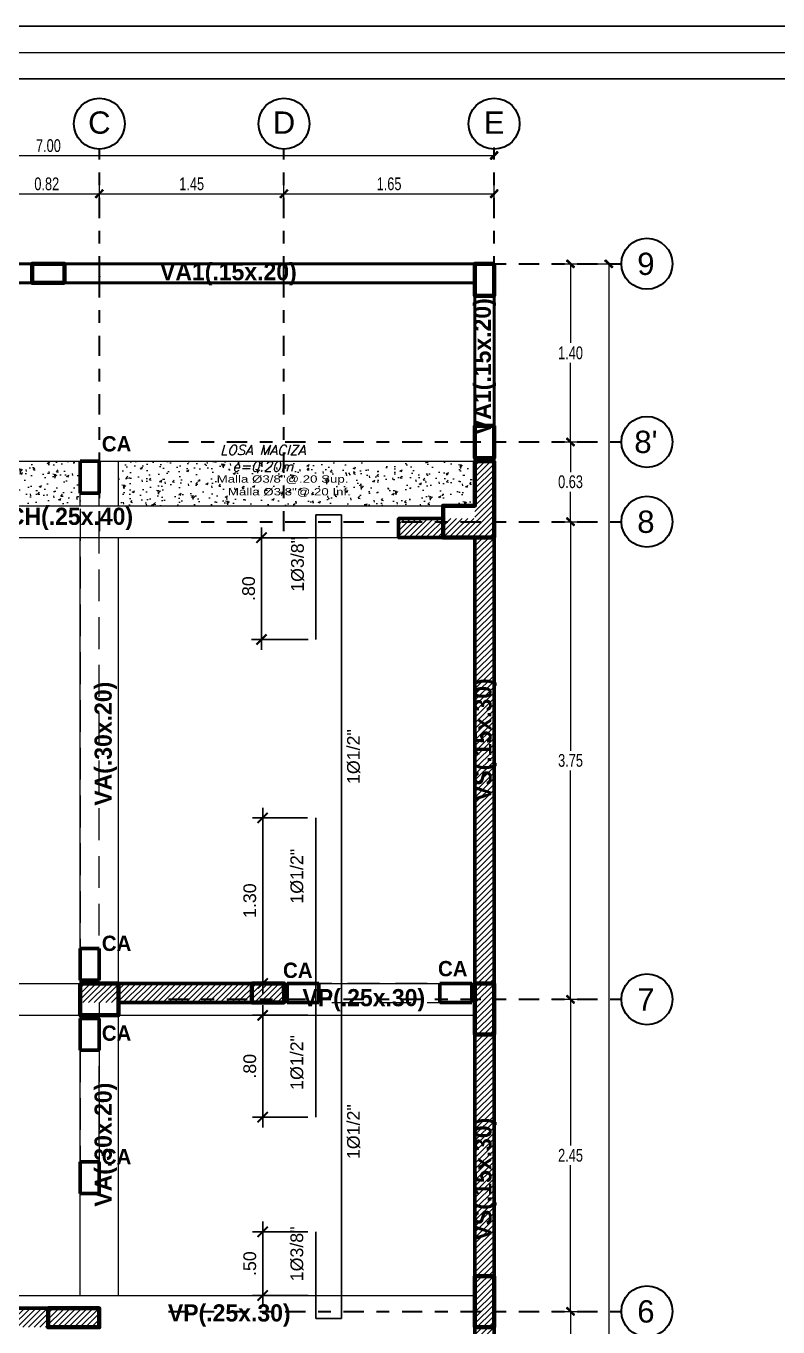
# Model space of a CAD drawing. Header units: millimetres. Extents: x 10559 to 10691, y -16579 to -16550.
# Drawn here: x 10609.84 to 10615.75, y -16560.57 to -16550.35 of the extents above; entities that cross this region are included whole.
import ezdxf
from ezdxf.enums import TextEntityAlignment as Align

# ---------------------------------------------------------------- set-up
doc = ezdxf.new("R2010")
doc.units = ezdxf.units.MM
doc.linetypes.add('HIDDEN', pattern=[0.375, 0.25, -0.125])
doc.linetypes.add('Punto & Rayas', pattern=[0.335139, 0.15875, -0.088194, 0, -0.088194])
for name, color, linetype in [('ACERO VIG.', 4, 'Continuous'), ('COTA', 7, 'Continuous'), ('Nuevo_Estructura - Forjados', 7, 'Continuous'), ('TEXTO ACERO VIG.', 7, 'Continuous')]:
    doc.layers.add(name, color=color, linetype=linetype)
for name, color, linetype, lineweight in [('ACHURADO', 9, 'Continuous', 5), ('COLUMNAS', 3, 'Continuous', 80), ('Muro Alto', 1, 'Continuous', 80), ('P6', 255, 'Continuous', 20), ('Pluma 0.09', 5, 'Continuous', 0), ('TEXTO VIGAS', 3, 'Continuous', 20), ('TEXTOS-CHICOS-03', 8, 'Continuous', 30), ('VIGAS', 1, 'Continuous', 20)]:
    doc.layers.add(name, color=color, linetype=linetype, lineweight=lineweight)
doc.layers.add('Nuevo_Estructura - Forjados_Pluma_Nº__209', color=7, linetype='Continuous', lineweight=30, true_color=0x3e4f7b)
doc.layers.add('Nuevo_Estructura - Forjados_Pluma_Nº__219', color=7, linetype='Continuous', lineweight=13, true_color=0x404b6a)
doc.styles.add('ARIAL', font='arial.ttf')
doc.styles.add('COTAS', font='romans.shx', dxfattribs={"oblique": 15, "height": 0.1})
doc.styles.add('Estilo_Generado_1', font='arial.ttf')
doc.styles.add('Henry', font='GOTHICB.TTF')
doc.styles.add('mahico', font='GOTHIC.TTF', dxfattribs={"width": 0.75})
doc.styles.add('R80-50', font='arial.ttf', dxfattribs={"width": 1.3, "height": 0.08})
doc.styles.get("Standard").update_dxf_attribs({"font": 'arial.ttf'})
doc.dimstyles.new('Copia de 50 P', dxfattribs={"dimtxt": 0.1, "dimasz": 0.01, "dimexe": 0.065, "dimexo": 0.0625, "dimgap": 0.025, "dimtad": 1, "dimtih": 1, "dimtoh": 1, "dimzin": 0, "dimdsep": 46, "dimtxsty": 'mahico', "dimblk": 'pa cotas', "dimcen": 0.09, "dimdle": 0.3, "dimclrd": 256, "dimclre": 256, "dimclrt": 256, "dimadec": 0, "dimazin": 0, "dimtfac": 1, "dimtofl": 0, "dimtmove": 0, "dimatfit": 3, "dimfxl": 0.15, "dimfxlon": 1, "dimtolj": 1, "dimtzin": 0, "dimlwd": 5, "dimlwe": 5, "dimarcsym": 0})
doc.dimstyles.new('COTAS_INT', dxfattribs={"dimtxt": 0.1, "dimasz": 0.08, "dimexe": 0.08, "dimexo": 0.0625, "dimgap": 0.05, "dimtad": 1, "dimzin": 4, "dimdsep": 46, "dimtxsty": 'Standard', "dimblk": 'DIMTICK', "dimcen": 0.09, "dimclrd": 1, "dimclre": 1, "dimclrt": 7, "dimadec": 0, "dimazin": 0, "dimtfac": 1, "dimtofl": 0, "dimtmove": 2, "dimatfit": 3, "dimfxl": 0.08, "dimtolj": 1, "dimtzin": 0, "dimarcsym": 0})
pattern_1 = [(50, (-35.21032, -0.2243), (0.182184669, -0.0159390855), [0.01905, -0.20955]), (355, (-35.21032, -0.2243), (-0.0352434214, 0.1910568452), [0.01524, -0.1676405842]), (100.4514447, (-35.19514, -0.22562), (0.1469412471, 0.1751177519), [0.0161900088, -0.1780902446]), (46.1842, (-35.21032, -0.1735), (0.271079041, -0.042042328), [0.028575, -0.314325]), (96.6355576, (-35.18773, -0.177), (0.237404134, 0.2474261246), [0.024285023, -0.267135608]), (351.1841512, (-35.21032, -0.1735), (0.237404134, 0.2474261246), [0.022859967, -0.251459732]), (21, (-35.18492, -0.1862), (0.1516143913, -0.1022651982), [0.01905, -0.20955]), (326, (-35.18492, -0.1862), (0.0618020283, 0.1841879661), [0.01524, -0.16764]), (71.451445, (-35.17229, -0.19472), (0.2134164193, 0.0819227689), [0.0161900088, -0.1780899376]), (37.5, (-35.210325, -0.224296), (0.00308860325, 0.08455503887), [0, -0.165608, 0, -0.17018, 0, -0.168275]), (7.5, (-35.210325, -0.2243), (0.0668196625, 0.1001805748), [0, -0.097028, 0, -0.161798, 0, -0.064135]), (327.5, (-35.26697, -0.224296), (0.13559059517, -0.005728744), [0, -0.0635, 0, -0.19812, 0, -0.26289]), (317.5, (-35.29237, -0.2243), (0.1481291814, 0.025426491), [0, -0.08255, 0, -0.131572, 0, -0.18669])]

# ---------------------------------------------------------------- blocks, each defined once
blk = doc.blocks.new('DIMTICK')
at = {"color": 2}
for p, q in [((-1, 0), (1, 0)), ((0, 1), (0, -1))]:
    blk.add_line(p, q, dxfattribs=at)
at = {"color": 6, "const_width": 0.2}
blk.add_lwpolyline([(-0.5, 0.5), (0.5, -0.5)], dxfattribs=at)
blk = doc.blocks.new('*D245')
at = {"layer": 'COTA', "color": 1, "lineweight": -2, "transparency": 16777216}
for p, q in [((10612.056, -16556.569), (10611.623, -16556.569)), ((10611.703, -16556.649), (10611.703, -16557.789)), ((10612.057, -16557.869), (10611.623, -16557.869))]:
    blk.add_line(p, q, dxfattribs=at)
at = {"layer": 'Defpoints', "color": 0, "transparency": 16777216}
for p in [(10612.118, -16556.569), (10611.703, -16557.869), (10612.119, -16557.869)]:
    blk.add_point(p, dxfattribs=at)
at = {"layer": 'COTA', "color": 1, "lineweight": -2, "transparency": 16777216, "xscale": 0.08, "yscale": 0.08, "zscale": 0.08}
for p, rotation in [((10611.703, -16556.569), 90), ((10611.703, -16557.869), 270)]:
    blk.add_blockref('DIMTICK', p, dxfattribs=dict(at, rotation=rotation))
at = {"layer": 'COTA', "color": 7, "transparency": 16777216, "insert": (10611.602, -16557.219), "char_height": 0.1, "attachment_point": 5, "rotation": 90}
blk.add_mtext('\\A1;1.30', dxfattribs=at)
blk = doc.blocks.new('*D246')
at = {"layer": 'COTA', "color": 1, "lineweight": -2, "transparency": 16777216}
for p, q in [((10612.057, -16558.119), (10611.623, -16558.119)), ((10611.703, -16558.199), (10611.703, -16558.839)), ((10612.057, -16558.919), (10611.623, -16558.919))]:
    blk.add_line(p, q, dxfattribs=at)
at = {"layer": 'Defpoints', "color": 0, "transparency": 16777216}
for p in [(10612.119, -16558.119), (10611.703, -16558.919), (10612.12, -16558.919)]:
    blk.add_point(p, dxfattribs=at)
at = {"layer": 'COTA', "color": 1, "lineweight": -2, "transparency": 16777216, "xscale": 0.08, "yscale": 0.08, "zscale": 0.08}
for p, rotation in [((10611.703, -16558.119), 90), ((10611.703, -16558.919), 270)]:
    blk.add_blockref('DIMTICK', p, dxfattribs=dict(at, rotation=rotation))
at = {"layer": 'COTA', "color": 7, "transparency": 16777216, "insert": (10611.602, -16558.519), "char_height": 0.1, "attachment_point": 5, "rotation": 90}
blk.add_mtext('\\A1;.80', dxfattribs=at)
blk = doc.blocks.new('*D247')
at = {"layer": 'COTA', "color": 1, "lineweight": -2, "transparency": 16777216}
for p, q in [((10612.058, -16559.819), (10611.623, -16559.819)), ((10611.703, -16559.899), (10611.703, -16560.239)), ((10612.059, -16560.319), (10611.623, -16560.319))]:
    blk.add_line(p, q, dxfattribs=at)
at = {"layer": 'Defpoints', "color": 0, "transparency": 16777216}
for p in [(10612.121, -16559.819), (10611.703, -16560.319), (10612.121, -16560.319)]:
    blk.add_point(p, dxfattribs=at)
at = {"layer": 'COTA', "color": 1, "lineweight": -2, "transparency": 16777216, "xscale": 0.08, "yscale": 0.08, "zscale": 0.08}
for p, rotation in [((10611.703, -16559.819), 90), ((10611.703, -16560.319), 270)]:
    blk.add_blockref('DIMTICK', p, dxfattribs=dict(at, rotation=rotation))
at = {"layer": 'COTA', "color": 7, "transparency": 16777216, "insert": (10611.602, -16560.069), "char_height": 0.1, "attachment_point": 5, "rotation": 90}
blk.add_mtext('\\A1;.50', dxfattribs=at)
blk = doc.blocks.new('*D248')
at = {"layer": 'COTA', "color": 1, "lineweight": -2, "transparency": 16777216}
for p, q in [((10612.059, -16554.369), (10611.614, -16554.369)), ((10611.694, -16554.449), (10611.694, -16555.089)), ((10612.059, -16555.169), (10611.614, -16555.169))]:
    blk.add_line(p, q, dxfattribs=at)
at = {"layer": 'Defpoints', "color": 0, "transparency": 16777216}
for p in [(10612.121, -16554.369), (10611.694, -16555.169), (10612.122, -16555.169)]:
    blk.add_point(p, dxfattribs=at)
at = {"layer": 'COTA', "color": 1, "lineweight": -2, "transparency": 16777216, "xscale": 0.08, "yscale": 0.08, "zscale": 0.08}
for p, rotation in [((10611.694, -16554.369), 90), ((10611.694, -16555.169), 270)]:
    blk.add_blockref('DIMTICK', p, dxfattribs=dict(at, rotation=rotation))
at = {"layer": 'COTA', "color": 7, "transparency": 16777216, "insert": (10611.593, -16554.769), "char_height": 0.1, "attachment_point": 5, "rotation": 90}
blk.add_mtext('\\A1;.80', dxfattribs=at)
blk = doc.blocks.new('HTRHTRHTR')
for p, q in [((4244.53, 437.54), (3391.88, 437.54)), ((4235.83, 428.85), (3400.57, 428.85))]:
    blk.add_line(p, q)
at = {"layer": 'P6', "color": 7}
blk.add_line((3396.22, 433.19), (4240.18, 433.19), dxfattribs=at)
blk = doc.blocks.new('Marcador de red estándar')
at = {"layer": 'Nuevo_Estructura - Forjados_Pluma_Nº__209', "color": 167, "linetype": 'Punto & Rayas', "lineweight": 30, "true_color": 0x3e4f7b}
for p, q in [((7.9, 0), (9.9, 0)), ((9.9, 0), (10.9, 0))]:
    blk.add_line(p, q, dxfattribs=at)
at = {"layer": 'Nuevo_Estructura - Forjados_Pluma_Nº__209', "color": 167, "linetype": 'Continuous', "lineweight": 30, "true_color": 0x3e4f7b}
blk.add_circle((11.1, 0), 0.2, dxfattribs=at)
at = {"layer": 'Nuevo_Estructura - Forjados_Pluma_Nº__209', "color": 167, "linetype": 'Punto & Rayas', "lineweight": 30, "true_color": 0x3e4f7b}
blk.add_point((9.9, 0), dxfattribs=at)
blk.add_point((9.9, 0), dxfattribs=at)
at = {"layer": 'Nuevo_Estructura - Forjados_Pluma_Nº__219', "color": 167, "lineweight": 13, "true_color": 0x404b6a, "style": 'Estilo_Generado_1'}
for tag, p in [('AC_MarkerText_1_0', (-10.973, -0.04)), ('AC_MarkerText_1_1', (11.228, -0.04))]:
    blk.add_attdef(tag, text='', height=0.175, rotation=270, dxfattribs=at).set_placement(p, align=Align.TOP_CENTER)
blk = doc.blocks.new('Marcador de red estándar_2')
at = {"layer": 'Nuevo_Estructura - Forjados_Pluma_Nº__209', "color": 167, "linetype": 'Punto & Rayas', "lineweight": 30, "true_color": 0x3e4f7b}
for p, q in [((-0.942, 0), (-4.5, 0)), ((0.942, 0), (4.5, 0))]:
    blk.add_line(p, q, dxfattribs=at)
at = {"layer": 'Nuevo_Estructura - Forjados_Pluma_Nº__209', "color": 167, "linetype": 'Continuous', "lineweight": 30, "true_color": 0x3e4f7b}
for centre in [(-4.7, 0), (4.7, 0)]:
    blk.add_circle(centre, 0.2, dxfattribs=at)
at = {"layer": 'Nuevo_Estructura - Forjados_Pluma_Nº__209', "color": 167, "linetype": 'Punto & Rayas', "lineweight": 30, "true_color": 0x3e4f7b}
blk.add_point((0.942, 0), dxfattribs=at)
blk.add_point((0.942, 0), dxfattribs=at)
at = {"layer": 'Nuevo_Estructura - Forjados_Pluma_Nº__219', "color": 167, "lineweight": 13, "true_color": 0x404b6a, "style": 'Estilo_Generado_1'}
for tag, p in [('AC_MarkerText_1_0', (-4.7, -0.168)), ('AC_MarkerText_1_1', (4.7, -0.168))]:
    blk.add_attdef(tag, text='', height=0.175, rotation=180, dxfattribs=at).set_placement(p, align=Align.TOP_CENTER)
blk = doc.blocks.new('pa cotas')
h = blk.add_hatch(color=256)
h.paths.add_polyline_path([(2.4, 3.1), (-3.1, -2.4), (-2.4, -3.1)])
h.paths.add_polyline_path([(3.1, 2.4), (2.4, 3.1), (-2.4, -3.1)])
blk.add_line((-2.4, -3.1), (2.4, 3.1))
blk.add_lwpolyline([(3.1, 2.4), (2.4, 3.1), (-3.1, -2.4), (-2.4, -3.1)], close=True)
blk = doc.blocks.new('*D493')
at = {"lineweight": 5, "transparency": 16777216}
for p, q in [((10608.203, -16552.193), (10608.418, -16552.193)), ((10608.353, -16552.203), (10608.353, -16562.116)), ((10608.353, -16572.183), (10608.353, -16562.271)), ((10608.353, -16572.193), (10608.418, -16572.193))]:
    blk.add_line(p, q, dxfattribs=at)
at = {"layer": 'Defpoints', "color": 0, "transparency": 16777216}
for p in [(10607.453, -16552.193), (10608.353, -16572.193), (10608.353, -16572.193)]:
    blk.add_point(p, dxfattribs=at)
at = {"lineweight": 5, "transparency": 16777216, "xscale": 0.01, "yscale": 0.01, "zscale": 0.01}
for p, rotation in [((10608.353, -16552.193), 90), ((10608.353, -16572.193), 270)]:
    blk.add_blockref('pa cotas', p, dxfattribs=dict(at, rotation=rotation))
at = {"transparency": 16777216, "insert": (10608.353, -16562.193), "char_height": 0.1, "attachment_point": 5, "style": 'mahico'}
blk.add_mtext('\\A1;20.00', dxfattribs=at)
blk = doc.blocks.new('*D494')
at = {"lineweight": 5, "transparency": 16777216}
for p, q in [((10607.903, -16552.193), (10608.118, -16552.193)), ((10608.053, -16552.203), (10608.053, -16552.815)), ((10608.053, -16553.582), (10608.053, -16552.97)), ((10607.903, -16553.592), (10608.118, -16553.592))]:
    blk.add_line(p, q, dxfattribs=at)
at = {"layer": 'Defpoints', "color": 0, "transparency": 16777216}
for p in [(10607.453, -16552.193), (10607.453, -16553.592), (10608.053, -16553.592)]:
    blk.add_point(p, dxfattribs=at)
at = {"lineweight": 5, "transparency": 16777216, "xscale": 0.01, "yscale": 0.01, "zscale": 0.01}
for p, rotation in [((10608.053, -16552.193), 90), ((10608.053, -16553.592), 270)]:
    blk.add_blockref('pa cotas', p, dxfattribs=dict(at, rotation=rotation))
at = {"transparency": 16777216, "insert": (10608.053, -16552.893), "char_height": 0.1, "attachment_point": 5, "style": 'mahico'}
blk.add_mtext('\\A1;1.40', dxfattribs=at)
blk = doc.blocks.new('*D495')
at = {"lineweight": 5, "transparency": 16777216}
for p, q in [((10607.903, -16553.592), (10608.118, -16553.592)), ((10608.053, -16553.602), (10608.053, -16553.828)), ((10608.053, -16554.208), (10608.053, -16553.983)), ((10607.903, -16554.218), (10608.118, -16554.218))]:
    blk.add_line(p, q, dxfattribs=at)
at = {"layer": 'Defpoints', "color": 0, "transparency": 16777216}
for p in [(10607.453, -16553.592), (10607.453, -16554.218), (10608.053, -16554.218)]:
    blk.add_point(p, dxfattribs=at)
at = {"lineweight": 5, "transparency": 16777216, "xscale": 0.01, "yscale": 0.01, "zscale": 0.01}
for p, rotation in [((10608.053, -16553.592), 90), ((10608.053, -16554.218), 270)]:
    blk.add_blockref('pa cotas', p, dxfattribs=dict(at, rotation=rotation))
at = {"transparency": 16777216, "insert": (10608.053, -16553.905), "char_height": 0.1, "attachment_point": 5, "style": 'mahico'}
blk.add_mtext('\\A1;0.63', dxfattribs=at)
blk = doc.blocks.new('*D496')
at = {"lineweight": 5, "transparency": 16777216}
for p, q in [((10607.903, -16554.218), (10608.118, -16554.218)), ((10608.053, -16554.228), (10608.053, -16556.016)), ((10608.053, -16557.958), (10608.053, -16556.171)), ((10607.903, -16557.968), (10608.118, -16557.968))]:
    blk.add_line(p, q, dxfattribs=at)
at = {"layer": 'Defpoints', "color": 0, "transparency": 16777216}
for p in [(10607.453, -16554.218), (10607.453, -16557.968), (10608.053, -16557.968)]:
    blk.add_point(p, dxfattribs=at)
at = {"lineweight": 5, "transparency": 16777216, "xscale": 0.01, "yscale": 0.01, "zscale": 0.01}
for p, rotation in [((10608.053, -16554.218), 90), ((10608.053, -16557.968), 270)]:
    blk.add_blockref('pa cotas', p, dxfattribs=dict(at, rotation=rotation))
at = {"transparency": 16777216, "insert": (10608.053, -16556.093), "char_height": 0.1, "attachment_point": 5, "style": 'mahico'}
blk.add_mtext('\\A1;3.75', dxfattribs=at)
blk = doc.blocks.new('*D497')
at = {"lineweight": 5, "transparency": 16777216}
for p, q in [((10607.903, -16557.968), (10608.118, -16557.968)), ((10608.053, -16557.978), (10608.053, -16559.116)), ((10608.053, -16560.408), (10608.053, -16559.271)), ((10607.903, -16560.418), (10608.118, -16560.418))]:
    blk.add_line(p, q, dxfattribs=at)
at = {"layer": 'Defpoints', "color": 0, "transparency": 16777216}
for p in [(10607.453, -16557.968), (10607.453, -16560.418), (10608.053, -16560.418)]:
    blk.add_point(p, dxfattribs=at)
at = {"lineweight": 5, "transparency": 16777216, "xscale": 0.01, "yscale": 0.01, "zscale": 0.01}
for p, rotation in [((10608.053, -16557.968), 90), ((10608.053, -16560.418), 270)]:
    blk.add_blockref('pa cotas', p, dxfattribs=dict(at, rotation=rotation))
at = {"transparency": 16777216, "insert": (10608.053, -16559.193), "char_height": 0.1, "attachment_point": 5, "style": 'mahico'}
blk.add_mtext('\\A1;2.45', dxfattribs=at)
blk = doc.blocks.new('*D498')
at = {"lineweight": 5, "transparency": 16777216}
for p, q in [((10607.903, -16560.418), (10608.118, -16560.418)), ((10608.053, -16560.428), (10608.053, -16561.366)), ((10608.053, -16562.458), (10608.053, -16561.521)), ((10607.903, -16562.468), (10608.118, -16562.468))]:
    blk.add_line(p, q, dxfattribs=at)
at = {"layer": 'Defpoints', "color": 0, "transparency": 16777216}
for p in [(10607.453, -16560.418), (10607.453, -16562.468), (10608.053, -16562.468)]:
    blk.add_point(p, dxfattribs=at)
at = {"lineweight": 5, "transparency": 16777216, "xscale": 0.01, "yscale": 0.01, "zscale": 0.01}
for p, rotation in [((10608.053, -16560.418), 90), ((10608.053, -16562.468), 270)]:
    blk.add_blockref('pa cotas', p, dxfattribs=dict(at, rotation=rotation))
at = {"transparency": 16777216, "insert": (10608.053, -16561.443), "char_height": 0.1, "attachment_point": 5, "style": 'mahico'}
blk.add_mtext('\\A1;2.05', dxfattribs=at)
blk = doc.blocks.new('*D504')
at = {"lineweight": 5, "transparency": 16777216}
for p, q in [((10600.453, -16551.493), (10600.453, -16551.278)), ((10600.463, -16551.343), (10607.443, -16551.343)), ((10607.453, -16551.343), (10607.453, -16551.278))]:
    blk.add_line(p, q, dxfattribs=at)
at = {"layer": 'Defpoints', "color": 0, "transparency": 16777216}
for p in [(10607.453, -16551.343), (10607.453, -16551.343), (10600.453, -16552.243)]:
    blk.add_point(p, dxfattribs=at)
at = {"lineweight": 5, "transparency": 16777216, "xscale": 0.01, "yscale": 0.01, "zscale": 0.01, "rotation": 180}
blk.add_blockref('pa cotas', (10600.453, -16551.343), dxfattribs=at)
at = {"lineweight": 5, "transparency": 16777216, "xscale": 0.01, "yscale": 0.01, "zscale": 0.01}
blk.add_blockref('pa cotas', (10607.453, -16551.343), dxfattribs=at)
at = {"transparency": 16777216, "insert": (10603.953, -16551.266), "char_height": 0.1, "attachment_point": 5, "style": 'mahico'}
blk.add_mtext('\\A1;7.00', dxfattribs=at)
blk = doc.blocks.new('*D507')
at = {"lineweight": 5, "transparency": 16777216}
for p, q in [((10603.528, -16551.793), (10603.528, -16551.578)), ((10603.538, -16551.643), (10604.343, -16551.643)), ((10604.353, -16551.793), (10604.353, -16551.578))]:
    blk.add_line(p, q, dxfattribs=at)
at = {"layer": 'Defpoints', "color": 0, "transparency": 16777216}
for p in [(10604.353, -16551.643), (10603.528, -16552.193), (10604.353, -16552.193)]:
    blk.add_point(p, dxfattribs=at)
at = {"lineweight": 5, "transparency": 16777216, "xscale": 0.01, "yscale": 0.01, "zscale": 0.01, "rotation": 180}
blk.add_blockref('pa cotas', (10603.528, -16551.643), dxfattribs=at)
at = {"lineweight": 5, "transparency": 16777216, "xscale": 0.01, "yscale": 0.01, "zscale": 0.01}
blk.add_blockref('pa cotas', (10604.353, -16551.643), dxfattribs=at)
at = {"transparency": 16777216, "insert": (10603.94, -16551.566), "char_height": 0.1, "attachment_point": 5, "style": 'mahico'}
blk.add_mtext('\\A1;0.82', dxfattribs=at)
blk = doc.blocks.new('*D472')
at = {"lineweight": 5, "transparency": 16777216}
for p, q in [((10604.353, -16551.793), (10604.353, -16551.578)), ((10604.363, -16551.643), (10605.793, -16551.643)), ((10605.803, -16551.793), (10605.803, -16551.578))]:
    blk.add_line(p, q, dxfattribs=at)
at = {"layer": 'Defpoints', "color": 0, "transparency": 16777216}
for p in [(10605.803, -16551.643), (10604.353, -16552.193), (10605.803, -16552.193)]:
    blk.add_point(p, dxfattribs=at)
at = {"lineweight": 5, "transparency": 16777216, "xscale": 0.01, "yscale": 0.01, "zscale": 0.01, "rotation": 180}
blk.add_blockref('pa cotas', (10604.353, -16551.643), dxfattribs=at)
at = {"lineweight": 5, "transparency": 16777216, "xscale": 0.01, "yscale": 0.01, "zscale": 0.01}
blk.add_blockref('pa cotas', (10605.803, -16551.643), dxfattribs=at)
at = {"transparency": 16777216, "insert": (10605.078, -16551.566), "char_height": 0.1, "attachment_point": 5, "style": 'mahico'}
blk.add_mtext('\\A1;1.45', dxfattribs=at)
blk = doc.blocks.new('*D473')
at = {"lineweight": 5, "transparency": 16777216}
for p, q in [((10605.803, -16551.793), (10605.803, -16551.578)), ((10605.813, -16551.643), (10607.443, -16551.643)), ((10607.453, -16551.793), (10607.453, -16551.578))]:
    blk.add_line(p, q, dxfattribs=at)
at = {"layer": 'Defpoints', "color": 0, "transparency": 16777216}
for p in [(10607.453, -16551.643), (10605.803, -16552.193), (10607.453, -16552.193)]:
    blk.add_point(p, dxfattribs=at)
at = {"lineweight": 5, "transparency": 16777216, "xscale": 0.01, "yscale": 0.01, "zscale": 0.01, "rotation": 180}
blk.add_blockref('pa cotas', (10605.803, -16551.643), dxfattribs=at)
at = {"lineweight": 5, "transparency": 16777216, "xscale": 0.01, "yscale": 0.01, "zscale": 0.01}
blk.add_blockref('pa cotas', (10607.453, -16551.643), dxfattribs=at)
at = {"transparency": 16777216, "insert": (10606.628, -16551.566), "char_height": 0.1, "attachment_point": 5, "style": 'mahico'}
blk.add_mtext('\\A1;1.65', dxfattribs=at)
blk = doc.blocks.new('fdvfvfdvdf')
at = {"layer": 'Nuevo_Estructura - Forjados', "color": 8, "linetype": 'Continuous', "lineweight": 15}
ref = blk.add_blockref('Marcador de red estándar', (10604.353, -16562.193), dxfattribs=dict(at, rotation=90))
ref.add_attrib('AC_MarkerText_1_1', 'C', dxfattribs={"layer": 'Nuevo_Estructura - Forjados_Pluma_Nº__219', "color": 167, "lineweight": 13, "true_color": 0x404b6a, "height": 0.175, "style": 'Estilo_Generado_1'}).set_placement((10604.353, -16550.997), align=Align.TOP_CENTER)
ref = blk.add_blockref('Marcador de red estándar', (10605.803, -16562.193), dxfattribs=dict(at, rotation=90))
ref.add_attrib('AC_MarkerText_1_1', 'D', dxfattribs={"layer": 'Nuevo_Estructura - Forjados_Pluma_Nº__219', "color": 167, "lineweight": 13, "true_color": 0x404b6a, "height": 0.175, "style": 'Estilo_Generado_1'}).set_placement((10605.803, -16550.997), align=Align.TOP_CENTER)
ref = blk.add_blockref('Marcador de red estándar', (10607.453, -16562.193), dxfattribs=dict(at, rotation=90))
ref.add_attrib('AC_MarkerText_1_1', 'E', dxfattribs={"layer": 'Nuevo_Estructura - Forjados_Pluma_Nº__219', "color": 167, "lineweight": 13, "true_color": 0x404b6a, "height": 0.175, "style": 'Estilo_Generado_1'}).set_placement((10607.453, -16550.997), align=Align.TOP_CENTER)
ref = blk.add_blockref('Marcador de red estándar_2', (10603.953, -16552.193), dxfattribs=dict(at, rotation=180))
ref.add_attrib('AC_MarkerText_1', '9', dxfattribs={"layer": 'Nuevo_Estructura - Forjados_Pluma_Nº__219', "color": 167, "lineweight": 13, "true_color": 0x404b6a, "height": 0.175, "style": 'Estilo_Generado_1'}).set_placement((10608.645, -16552.106), align=Align.TOP_CENTER)
ref.add_attrib('AC_MarkerText_1_1', '9', dxfattribs={"layer": 'Nuevo_Estructura - Forjados_Pluma_Nº__219', "color": 167, "lineweight": 13, "true_color": 0x404b6a, "height": 0.175, "style": 'Estilo_Generado_1'}).set_placement((10599.247, -16552.106), align=Align.TOP_CENTER)
ref = blk.add_blockref('Marcador de red estándar_2', (10603.953, -16553.592), dxfattribs=dict(at, rotation=180))
ref.add_attrib('AC_MarkerText_1', "8'", dxfattribs={"layer": 'Nuevo_Estructura - Forjados_Pluma_Nº__219', "color": 167, "lineweight": 13, "true_color": 0x404b6a, "height": 0.175, "style": 'Estilo_Generado_1'}).set_placement((10608.645, -16553.504), align=Align.TOP_CENTER)
ref.add_attrib('AC_MarkerText_1_1', "8'", dxfattribs={"layer": 'Nuevo_Estructura - Forjados_Pluma_Nº__219', "color": 167, "lineweight": 13, "true_color": 0x404b6a, "height": 0.175, "style": 'Estilo_Generado_1'}).set_placement((10599.247, -16553.504), align=Align.TOP_CENTER)
ref = blk.add_blockref('Marcador de red estándar_2', (10603.953, -16554.218), dxfattribs=dict(at, rotation=180))
ref.add_attrib('AC_MarkerText_1', '8', dxfattribs={"layer": 'Nuevo_Estructura - Forjados_Pluma_Nº__219', "color": 167, "lineweight": 13, "true_color": 0x404b6a, "height": 0.175, "style": 'Estilo_Generado_1'}).set_placement((10608.645, -16554.131), align=Align.TOP_CENTER)
ref.add_attrib('AC_MarkerText_1_1', '8', dxfattribs={"layer": 'Nuevo_Estructura - Forjados_Pluma_Nº__219', "color": 167, "lineweight": 13, "true_color": 0x404b6a, "height": 0.175, "style": 'Estilo_Generado_1'}).set_placement((10599.247, -16554.131), align=Align.TOP_CENTER)
ref = blk.add_blockref('Marcador de red estándar_2', (10603.953, -16557.968), dxfattribs=dict(at, rotation=180))
ref.add_attrib('AC_MarkerText_1', '7', dxfattribs={"layer": 'Nuevo_Estructura - Forjados_Pluma_Nº__219', "color": 167, "lineweight": 13, "true_color": 0x404b6a, "height": 0.175, "style": 'Estilo_Generado_1'}).set_placement((10608.645, -16557.881), align=Align.TOP_CENTER)
ref.add_attrib('AC_MarkerText_1_1', '7', dxfattribs={"layer": 'Nuevo_Estructura - Forjados_Pluma_Nº__219', "color": 167, "lineweight": 13, "true_color": 0x404b6a, "height": 0.175, "style": 'Estilo_Generado_1'}).set_placement((10599.247, -16557.881), align=Align.TOP_CENTER)
ref = blk.add_blockref('Marcador de red estándar_2', (10603.953, -16560.418), dxfattribs=dict(at, rotation=180))
ref.add_attrib('AC_MarkerText_1', '6', dxfattribs={"layer": 'Nuevo_Estructura - Forjados_Pluma_Nº__219', "color": 167, "lineweight": 13, "true_color": 0x404b6a, "height": 0.175, "style": 'Estilo_Generado_1'}).set_placement((10608.645, -16560.331), align=Align.TOP_CENTER)
ref.add_attrib('AC_MarkerText_1_1', '6', dxfattribs={"layer": 'Nuevo_Estructura - Forjados_Pluma_Nº__219', "color": 167, "lineweight": 13, "true_color": 0x404b6a, "height": 0.175, "style": 'Estilo_Generado_1'}).set_placement((10599.247, -16560.331), align=Align.TOP_CENTER)
dim = blk.add_linear_dim(base=(10607.453, -16551.343), p1=(10600.453, -16552.243), p2=(10607.453, -16551.343), dimstyle='Copia de 50 P')
dim.commit()
dim.dimension.update_dxf_attribs({"geometry": '*D504', "text_midpoint": (10603.953, -16551.266)})
for base, p1, p2, picture, middle in [((10604.352745452, -16551.643130556), (10603.527745453, -16552.193130385), (10604.352745452, -16552.193130385), '*D507', (10603.940245453, -16551.56561526)), ((10605.803, -16551.643), (10604.353, -16552.193), (10605.803, -16552.193), '*D472', (10605.078, -16551.566)), ((10607.453, -16551.643), (10605.803, -16552.193), (10607.453, -16552.193), '*D473', (10606.628, -16551.566))]:
    dim = blk.add_linear_dim(base=base, p1=p1, p2=p2, dimstyle='Copia de 50 P', override={"dimtmove": 1})
    dim.commit()
    dim.dimension.update_dxf_attribs({"geometry": picture, "text_midpoint": middle})
dim = blk.add_linear_dim(base=(10608.353, -16572.193), p1=(10607.453, -16552.193), p2=(10608.353, -16572.193), angle=270, dimstyle='Copia de 50 P')
dim.commit()
dim.dimension.update_dxf_attribs({"geometry": '*D493', "text_midpoint": (10608.353, -16562.193)})
for base, p1, p2, picture, middle in [((10608.053, -16553.592), (10607.453, -16552.193), (10607.453, -16553.592), '*D494', (10608.053, -16552.893)), ((10608.053, -16554.218), (10607.453, -16553.592), (10607.453, -16554.218), '*D495', (10608.053, -16553.905)), ((10608.053, -16557.968), (10607.453, -16554.218), (10607.453, -16557.968), '*D496', (10608.053, -16556.093)), ((10608.053, -16560.418), (10607.453, -16557.968), (10607.453, -16560.418), '*D497', (10608.053, -16559.193)), ((10608.053, -16562.468), (10607.453, -16560.418), (10607.453, -16562.468), '*D498', (10608.053, -16561.443))]:
    dim = blk.add_linear_dim(base=base, p1=p1, p2=p2, angle=270, dimstyle='Copia de 50 P', override={"dimtmove": 1})
    dim.commit()
    dim.dimension.update_dxf_attribs({"geometry": picture, "text_midpoint": middle})

msp = doc.modelspace()

# ---------------------------------------------------------------- hatches: boundary and pattern name
at = {"layer": 'ACHURADO'}
h = msp.add_hatch(dxfattribs=at)
h.set_pattern_fill('AR-CONC', color=256, scale=0.001)
h.set_pattern_definition(pattern_1)
h.paths.add_polyline_path([(10606.67022, -16553.76851), (10610.27022, -16553.76851), (10610.27022, -16554.11851), (10606.67022, -16554.11851)])
h = msp.add_hatch(dxfattribs=at)
h.set_pattern_fill('AR-CONC', color=256, scale=0.001)
h.set_pattern_definition(pattern_1)
h.paths.add_polyline_path([(10610.57022, -16553.76851), (10613.37022, -16553.76851), (10613.37022, -16554.11851), (10610.57022, -16554.11851)])
at = {"layer": 'Pluma 0.09'}
h = msp.add_hatch(dxfattribs=at)
h.set_pattern_fill('LINE', color=256, scale=0.01, angle=45)
h.set_pattern_definition([(45, (-10.800506, 3.239894), (-0.022450640303, 0.022450640303), [])])
h.paths.add_polyline_path([(10612.77022, -16554.21851), (10613.37022, -16554.21851), (10613.37022, -16553.76851), (10613.52022, -16553.76851), (10613.52022, -16569.21851), (10613.37022, -16569.21851), (10613.37022, -16554.36851), (10612.77022, -16554.36851)])
h = msp.add_hatch(dxfattribs=at)
h.set_pattern_fill('LINE', color=256, scale=0.01, angle=45)
h.set_pattern_definition([(45, (3354.235242, 869.68606), (-0.022450640303, 0.022450640303), [])])
h.paths.add_polyline_path([(10611.87022, -16557.86851), (10610.27022, -16557.86851), (10610.27029, -16558.01889), (10611.87029, -16558.01889)])
h = msp.add_hatch(dxfattribs=at)
h.set_pattern_fill('LINE', color=256, scale=0.01, angle=45)
h.set_pattern_definition([(45, (-23.302695, 3.239894), (-0.022450640303, 0.022450640303), [])])
h.paths.add_polyline_path([(10610.42022, -16560.41851), (10608.72022, -16560.41851), (10608.72022, -16561.01851), (10608.87022, -16561.01851), (10608.87022, -16560.56851), (10610.42022, -16560.56851)])

# ---------------------------------------------------------------- linework, layer by layer
for p, q in [((10613.52022, -16552.21851), (10606.52022, -16552.21851)), ((10613.52022, -16567.66851), (10613.52022, -16552.21851)), ((10613.37022, -16552.36851), (10606.67022, -16552.36851)), ((10613.37022, -16554.11851), (10613.37022, -16552.36851)), ((10612.77022, -16554.36851), (10612.77022, -16554.21851)), ((10613.12022, -16554.21851), (10612.77022, -16554.21851)), ((10613.37022, -16554.36851), (10612.77022, -16554.36851)), ((10613.37022, -16566.51851), (10613.37022, -16554.36851)), ((10611.72022, -16558.01851), (10610.57022, -16558.01851))]:
    msp.add_line(p, q)
at = {"lineweight": 60}
for p, q in [((10610.27022, -16557.86851), (10610.27022, -16558.01851)), ((10611.87022, -16557.86851), (10610.27022, -16557.86851)), ((10610.57022, -16558.01851), (10611.61905, -16558.0193)), ((10608.87022, -16560.41851), (10610.42022, -16560.41851)), ((10610.42022, -16560.56851), (10610.42022, -16560.41851))]:
    msp.add_line(p, q, dxfattribs=at)
at = {"color": 251, "lineweight": 50, "true_color": 0x636466}
msp.add_lwpolyline([(10606.52022, -16552.21851), (10613.52022, -16552.21851), (10613.52022, -16553.76851), (10613.37022, -16553.76851), (10613.37022, -16552.36851), (10606.67022, -16552.36851), (10606.67022, -16553.76851), (10606.52022, -16553.76851), (10606.52022, -16552.21851)], dxfattribs=at)
at = {"lineweight": 60}
for points in [[(10613.37022, -16554.11851), (10613.37022, -16553.76851), (10613.52022, -16553.76851), (10613.52022, -16569.21851), (10613.37022, -16569.21851)], [(10613.37022, -16566.51851), (10613.37022, -16554.36851), (10612.77022, -16554.36851), (10612.77022, -16554.21851), (10613.12022, -16554.21851)]]:
    msp.add_lwpolyline(points, dxfattribs=at)
msp.add_lwpolyline([(10613.12022, -16554.21851), (10612.77022, -16554.21851), (10612.77022, -16554.36851), (10613.37022, -16554.36851)])
at = {"layer": 'ACERO VIG.'}
for p, q in [((10612.32109, -16554.18851), (10612.12109, -16554.18851)), ((10612.12109, -16555.16851), (10612.12109, -16554.18851)), ((10612.32109, -16560.49851), (10612.32109, -16554.18851)), ((10612.12109, -16558.91851), (10612.12109, -16556.56851)), ((10612.12109, -16560.49851), (10612.12109, -16559.81852)), ((10612.32109, -16560.49851), (10612.12109, -16560.49851))]:
    msp.add_line(p, q, dxfattribs=at)
at = {"layer": 'COLUMNAS', "color": 1, "lineweight": 80, "ltscale": 0.2}
for points in [[(10610.14639, -16552.36851), (10610.14639, -16552.21851), (10609.89404, -16552.21851), (10609.89404, -16552.36851)], [(10613.52022, -16552.21851), (10613.37022, -16552.21851), (10613.37022, -16552.47086), (10613.52022, -16552.47086)], [(10613.52022, -16553.49117), (10613.37022, -16553.49117), (10613.37022, -16553.74351), (10613.52022, -16553.74351)], [(10610.27022, -16557.86851), (10610.57022, -16557.86851), (10610.57022, -16558.11851), (10610.27022, -16558.11851)], [(10610.27022, -16557.86851), (10610.57022, -16557.86851), (10610.57022, -16558.11851), (10610.27022, -16558.11851)], [(10611.61787, -16557.86851), (10611.61904, -16558.01851), (10611.87139, -16558.01851), (10611.87022, -16557.86851)], [(10613.37022, -16558.27086), (10613.52022, -16558.27086), (10613.52022, -16557.86851), (10613.37022, -16557.86851)], [(10613.37022, -16560.56851), (10613.52022, -16560.56851), (10613.52022, -16560.16617), (10613.37022, -16560.16617)], [(10610.01787, -16560.41851), (10610.01787, -16560.56851), (10610.42022, -16560.56851), (10610.42022, -16560.41851)]]:
    msp.add_lwpolyline(points, close=True, dxfattribs=at)
msp.add_lwpolyline([(10613.52022, -16553.76851), (10613.37022, -16553.76851), (10613.37022, -16554.11851), (10613.12022, -16554.11851), (10613.12022, -16554.36851), (10613.52022, -16554.36851), (10613.52022, -16553.76851)], dxfattribs=at)
at = {"layer": 'Muro Alto', "color": 6, "linetype": 'HIDDEN', "lineweight": 0}
for p, q in [((10610.27022, -16553.76851), (10610.27022, -16557.86851)), ((10610.42022, -16557.86851), (10610.42022, -16553.76851)), ((10613.37022, -16557.86851), (10610.27022, -16557.86851)), ((10610.42022, -16559.51851), (10610.42022, -16558.01851)), ((10611.87022, -16558.01851), (10613.37022, -16558.01851)), ((10610.42022, -16559.51851), (10610.27022, -16559.51851)), ((10610.27022, -16559.51851), (10610.42022, -16559.51851))]:
    msp.add_line(p, q, dxfattribs=at)
at = {"layer": 'Muro Alto', "color": 6, "linetype": 'HIDDEN', "lineweight": 60}
for points in [[(10610.27022, -16554.01851), (10610.42022, -16554.01851), (10610.42022, -16553.76851), (10610.27022, -16553.76851)], [(10610.27022, -16557.84351), (10610.42022, -16557.84351), (10610.42022, -16557.59351), (10610.27022, -16557.59351)], [(10612.14522, -16558.01851), (10612.14522, -16557.86851), (10611.89522, -16557.86851), (10611.89522, -16558.01851)], [(10613.34522, -16558.01851), (10613.34522, -16557.86851), (10613.09522, -16557.86851), (10613.09522, -16558.01851)], [(10610.27022, -16558.39351), (10610.42022, -16558.39351), (10610.42022, -16558.14351), (10610.27022, -16558.14351)], [(10610.27022, -16559.51851), (10610.42022, -16559.51851), (10610.42022, -16559.26851), (10610.27022, -16559.26851)]]:
    msp.add_lwpolyline(points, close=True, dxfattribs=at)
at = {"layer": 'Muro Alto', "color": 6, "linetype": 'HIDDEN', "lineweight": 0}
for points in [[(10610.42022, -16557.86851), (10613.37022, -16557.86851)], [(10610.27022, -16558.01851), (10610.27022, -16559.51851)], [(10610.42022, -16558.01851), (10610.42022, -16559.51851)], [(10611.87022, -16558.01851), (10613.37022, -16558.01851)]]:
    msp.add_lwpolyline(points, dxfattribs=at)
at = {"layer": 'VIGAS'}
for p, q in [((10606.67022, -16553.76851), (10610.27022, -16553.76851)), ((10610.27022, -16554.11851), (10610.27022, -16553.76851)), ((10610.27022, -16553.76851), (10610.57022, -16553.76851)), ((10610.27022, -16553.76851), (10613.37022, -16553.76851)), ((10610.57022, -16554.11851), (10610.57022, -16553.76851)), ((10606.92022, -16554.11851), (10613.12022, -16554.11851)), ((10606.92022, -16554.36851), (10613.12022, -16554.36851)), ((10610.27022, -16560.31851), (10610.27022, -16554.36851)), ((10610.57022, -16557.86851), (10610.57022, -16554.36851)), ((10606.67022, -16557.86851), (10613.37022, -16557.86851)), ((10610.57022, -16560.31851), (10610.57022, -16558.01851)), ((10606.67022, -16558.11851), (10613.37022, -16558.11851)), ((10608.87022, -16560.31851), (10613.37022, -16560.31851))]:
    msp.add_line(p, q, dxfattribs=at)

# ---------------------------------------------------------------- block references
at = {"color": 251, "lineweight": 60, "xscale": 0.04776345228451045, "yscale": 0.04776345228451045, "zscale": 0.04776345228451045}
msp.add_blockref('HTRHTRHTR', (10442.04067, -16571.25012), dxfattribs=at)
msp.add_blockref('fdvfvfdvdf', (6.06747, -0.02538))

# ---------------------------------------------------------------- texts
at = {"layer": 'TEXTO ACERO VIG.', "char_height": 0.1, "width": 0.4301501, "attachment_point": 5, "rotation": 90, "style": 'ARIAL'}
for s, insert in [('{\\C7;1Ø3/8"}', (10611.97815, -16554.57896)), ('{\\C7;1Ø1/2"}', (10612.41754, -16556.08797)), ('{\\C7;1Ø1/2"}', (10611.97295, -16557.02746)), ('{\\C7;1Ø1/2"}', (10611.97295, -16558.48955)), ('{\\C7;1Ø1/2"}', (10612.41754, -16559.03278)), ('{\\C7;1Ø3/8"}', (10611.97295, -16559.99229))]:
    msp.add_mtext(s, dxfattribs=dict(at, insert=insert))
at = {"layer": 'TEXTO VIGAS', "linetype": 'Continuous', "style": 'Henry'}
for s, p in [('VA1(.15x.20)', (10610.89681, -16552.34796)), ('VCH(.25x.40)', (10609.58176, -16554.26857)), ('VP(.25x.30)', (10612.01538, -16558.04793)), ('VP(.25x.30)', (10610.95897, -16560.52313))]:
    msp.add_text(s, height=0.135, dxfattribs=at).set_placement(p)
for s, p in [('VA1(.15x.20)', (10613.49518, -16553.56273)), ('VA(.30x.20)', (10610.51774, -16556.47358)), ('VS(.15x.30)', (10613.49989, -16556.4366)), ('VA(.30x.20)', (10610.51774, -16559.62154)), ('VS(.15x.30)', (10613.49989, -16559.8866))]:
    msp.add_text(s, height=0.135, rotation=90, dxfattribs=at).set_placement(p)
for p in [(10610.55574, -16553.69194), (10610.55574, -16557.61385), (10613.19566, -16557.81248), (10611.97858, -16557.82537), (10610.55574, -16558.31896), (10610.55574, -16559.28885)]:
    msp.add_text('CA', height=0.12, dxfattribs=at).set_placement(p, align=Align.CENTER)
at = {"layer": 'TEXTO VIGAS', "insert": (10611.70393, -16553.74557), "char_height": 0.0774042, "attachment_point": 5, "style": 'COTAS'}
msp.add_mtext('LOSA MACIZA\\Pe=0.20m', dxfattribs=at)
at = {"layer": 'TEXTOS-CHICOS-03', "color": 1, "ltscale": 0.5, "style": 'R80-50', "width": 1.3}
for s, p in [('Malla %%C3/8"@.20 Sup.', (10611.34162, -16553.93688)), ('Malla %%C3/8"@.20 Inf.', (10611.42988, -16554.0371))]:
    msp.add_text(s, height=0.0574, dxfattribs=at).set_placement(p)

# ---------------------------------------------------------------- dimensions: what is measured, and where the dimension line sits
at = {"layer": 'COTA'}
for base, p1, p2, picture, middle in [((10611.69383, -16555.16851), (10612.12109, -16554.36851), (10612.12175, -16555.16851), '*D248', (10611.59277, -16554.76851)), ((10611.7026, -16557.86851), (10612.11802, -16556.56851), (10612.11908, -16557.86851), '*D245', (10611.60151, -16557.21851)), ((10611.7026, -16558.91851), (10612.11929, -16558.11851), (10612.11995, -16558.91851), '*D246', (10611.60155, -16558.51851)), ((10611.7026, -16560.31851), (10612.12068, -16559.81851), (10612.12109, -16560.31851), '*D247', (10611.60155, -16560.06851))]:
    dim = msp.add_linear_dim(base=base, p1=p1, p2=p2, angle=90, dimstyle='COTAS_INT', dxfattribs=at)
    dim.commit()
    dim.dimension.update_dxf_attribs({"geometry": picture, "text_midpoint": middle})

doc.saveas('drawing.dxf')
